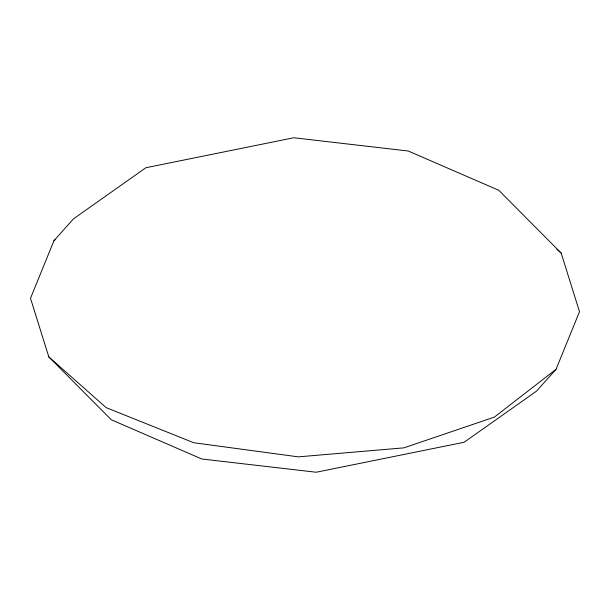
<?xml version="1.0" encoding="UTF-8"?>
<svg xmlns="http://www.w3.org/2000/svg" width="610" height="610" viewBox="0 0 610 610"><rect width="100%" height="100%" fill="white"/><g stroke="black" fill="none" stroke-linecap="round" stroke-linejoin="round"><path stroke-width="0.91" d="M53.962 240.698L30.5 298.298L48.831 356.926L111.241 419.733L201.811 458.995L316.216 472.239L464.111 442.265L536.51 391.147L556.038 369.302L579.5 311.702L561.169 253.074L498.759 190.267L408.189 151.005L293.784 137.761L145.889 167.735L73.49 218.853L53.962 240.698L55.464 239.532M556.038 369.302L494.367 417.118L403.858 447.862L298.298 456.859L193.766 442.738L106.163 407.64L48.831 356.926M556.922 249.322L561.169 253.074"/></g></svg>
